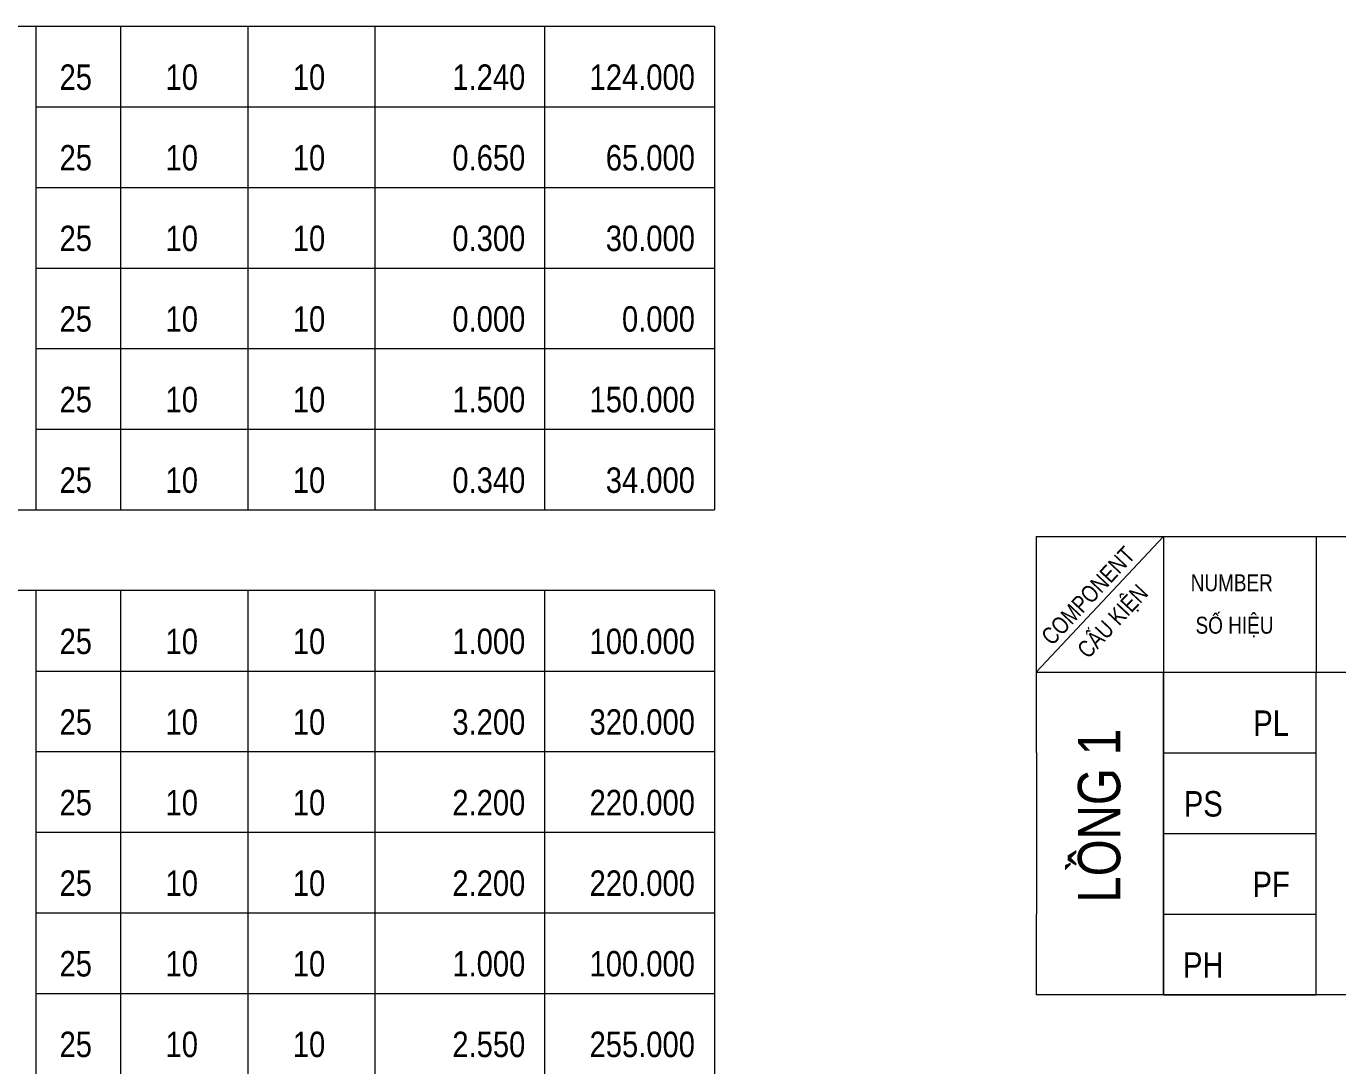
# Model space of a CAD drawing. Header units: millimetres. Extents: x 925681 to 1410834, y 71669 to 296428.
# Drawn here: x 1134567 to 1150030, y 245704 to 257956 of the extents above; entities that cross this region are included whole.
import ezdxf
from ezdxf.enums import TextEntityAlignment as Align

# ---------------------------------------------------------------- set-up
doc = ezdxf.new("R2010")
doc.units = ezdxf.units.MM
doc.header["$LTSCALE"] = 100
for name, color, linetype, lineweight in [('Ap0001_Statistic', 161, 'Continuous', 15), ('Ap0203_T', 243, 'Continuous', 35), ('Ap0310_PSS', 130, 'Continuous', 18), ('Ap0311_H', 8, 'Continuous', 15), ('Ap0315_FL', 145, 'Continuous', 13)]:
    doc.layers.add(name, color=color, linetype=linetype, lineweight=lineweight)
doc.styles.add('Ap_Vni-helve', font='', dxfattribs={"width": 0.8, "height": 1})
doc.styles.add('RomanS', font='1.shx')
doc.styles.add('VN', font='')
doc.styles.get('Ap_Vni-helve').set_extended_font_data('VNI-Helve')
doc.styles.get('VN').set_extended_font_data('VNI-Helve-Condense')

# ---------------------------------------------------------------- blocks, each defined once
blk = doc.blocks.new('*U1002')
at = {"layer": 'Ap0310_PSS'}
for p, q in [((9500, -950), (9500, 0)), ((10500, -950), (10500, 0)), ((12000, -950), (12000, 0)), ((13500, -950), (13500, 0)), ((15500, -950), (15500, 0)), ((17500, 0), (17500, -950))]:
    blk.add_line(p, q, dxfattribs=at)
at = {"layer": 'Ap0311_H'}
blk.add_line((9500, -950), (17500, -950), dxfattribs=at)
at = {"style": 'RomanS'}
blk.add_attdef('M', text='', height=200, dxfattribs=at).set_placement((4618, -425), align=Align.RIGHT)
at = {"style": 'VN'}
blk.add_attdef('SHT', text='', height=300, dxfattribs=at).set_placement((1968, -750), align=Align.CENTER)
at = {"style": 'RomanS'}
blk.add_attdef('D1', (4868, -600), '', height=200, dxfattribs=at)
at = {"style": 'VN', "flags": 8}
for tag, p in [('PHI', (9968, -750)), ('SOTHANH', (11218, -750)), ('TST', (12718, -750))]:
    blk.add_attdef(tag, text='', height=300, dxfattribs=at).set_placement(p, align=Align.CENTER)
for tag, p in [('L', (15268, -750)), ('LTONG', (17268, -750))]:
    blk.add_attdef(tag, text='', height=300, dxfattribs=at).set_placement(p, align=Align.RIGHT)
blk = doc.blocks.new('*U999')
at = {"layer": 'Ap0310_PSS'}
for p, q in [((9500, -950), (9500, 0)), ((10500, -950), (10500, 0)), ((12000, -950), (12000, 0)), ((13500, -950), (13500, 0)), ((15500, -950), (15500, 0)), ((17500, 0), (17500, -950))]:
    blk.add_line(p, q, dxfattribs=at)
at = {"layer": 'Ap0311_H'}
blk.add_line((9500, -950), (17500, -950), dxfattribs=at)
at = {"style": 'RomanS'}
blk.add_attdef('M', text='', height=200, dxfattribs=at).set_placement((4163, -285), align=Align.RIGHT)
blk.add_attdef('D1', text='', height=200, dxfattribs=at).set_placement((4741, -158), align=Align.MIDDLE)
at = {"style": 'VN'}
blk.add_attdef('SHT', text='', height=300, dxfattribs=at).set_placement((1968, -750), align=Align.CENTER)
at = {"style": 'VN', "flags": 8}
for tag, p in [('PHI', (9968, -750)), ('SOTHANH', (11218, -750)), ('TST', (12718, -750))]:
    blk.add_attdef(tag, text='', height=300, dxfattribs=at).set_placement(p, align=Align.CENTER)
for tag, p in [('L', (15268, -750)), ('LTONG', (17268, -750))]:
    blk.add_attdef(tag, text='', height=300, dxfattribs=at).set_placement(p, align=Align.RIGHT)
at = {"style": 'RomanS', "flags": 1}
blk.add_attdef('F2', text='', height=200, rotation=90, dxfattribs=at).set_placement((4099, -714), align=Align.MIDDLE)
at = {"style": 'RomanS'}
blk.add_attdef('D2', text='', height=200, rotation=90, dxfattribs=at).set_placement((5391, -700), align=Align.MIDDLE)
blk = doc.blocks.new('*U1010')
at = {"layer": 'Ap0310_PSS'}
for p, q in [((9500, -950), (9500, 0)), ((10500, -950), (10500, 0)), ((12000, -950), (12000, 0)), ((13500, -950), (13500, 0)), ((15500, -950), (15500, 0)), ((17500, 0), (17500, -950))]:
    blk.add_line(p, q, dxfattribs=at)
at = {"layer": 'Ap0311_H'}
blk.add_line((9500, -950), (17500, -950), dxfattribs=at)
at = {"style": 'RomanS'}
for tag, p in [('D3', (8050, -81)), ('D1', (6929, -869)), ('D5', (8999, -869))]:
    blk.add_attdef(tag, text='', height=200, dxfattribs=at).set_placement(p, align=Align.MIDDLE)
for tag, rotation, p in [('D2', 58.1858, (7132, -386)), ('D4', 301.8142, (8776, -408))]:
    blk.add_attdef(tag, text='', height=200, rotation=rotation, dxfattribs=at).set_placement(p, align=Align.MIDDLE)
at = {"style": 'VN'}
blk.add_attdef('SHT', text='', height=300, dxfattribs=at).set_placement((2768, -750), align=Align.CENTER)
at = {"style": 'VN', "flags": 8}
for tag, p in [('PHI', (9968, -750)), ('SOTHANH', (11218, -750)), ('TST', (12718, -750))]:
    blk.add_attdef(tag, text='', height=300, dxfattribs=at).set_placement(p, align=Align.CENTER)
for tag, p in [('L', (15268, -750)), ('LTONG', (17268, -750))]:
    blk.add_attdef(tag, text='', height=300, dxfattribs=at).set_placement(p, align=Align.RIGHT)
blk = doc.blocks.new('*U1011')
at = {"layer": 'Ap0310_PSS'}
for p, q in [((9500, -950), (9500, 0)), ((10500, -950), (10500, 0)), ((12000, -950), (12000, 0)), ((13500, -950), (13500, 0)), ((15500, -950), (15500, 0)), ((17500, 0), (17500, -950))]:
    blk.add_line(p, q, dxfattribs=at)
at = {"layer": 'Ap0311_H'}
blk.add_line((9500, -950), (17500, -950), dxfattribs=at)
at = {"style": 'RomanS'}
for tag, p in [('D5', (5849, -89)), ('D1', (3822, -139)), ('D3', (4700, -861))]:
    blk.add_attdef(tag, text='', height=200, dxfattribs=at).set_placement(p, align=Align.MIDDLE)
for tag, rotation, p in [('D2', 301.8142, (4256, -398)), ('D4', 58.1858, (5305, -416))]:
    blk.add_attdef(tag, text='', height=200, rotation=rotation, dxfattribs=at).set_placement(p, align=Align.MIDDLE)
at = {"style": 'VN'}
blk.add_attdef('SHT', text='', height=300, dxfattribs=at).set_placement((1968, -750), align=Align.CENTER)
at = {"style": 'VN', "flags": 8}
for tag, p in [('PHI', (9968, -750)), ('SOTHANH', (11218, -750)), ('TST', (12718, -750))]:
    blk.add_attdef(tag, text='', height=300, dxfattribs=at).set_placement(p, align=Align.CENTER)
for tag, p in [('L', (15268, -750)), ('LTONG', (17268, -750))]:
    blk.add_attdef(tag, text='', height=300, dxfattribs=at).set_placement(p, align=Align.RIGHT)
blk = doc.blocks.new('*U1001')
at = {"layer": 'Ap0310_PSS'}
for p, q in [((9500, -950), (9500, 0)), ((10500, -950), (10500, 0)), ((12000, -950), (12000, 0)), ((13500, -950), (13500, 0)), ((15500, -950), (15500, 0)), ((17500, 0), (17500, -950))]:
    blk.add_line(p, q, dxfattribs=at)
at = {"layer": 'Ap0311_H'}
blk.add_line((9500, -950), (17500, -950), dxfattribs=at)
at = {"style": 'RomanS'}
blk.add_attdef('M', text='', height=200, dxfattribs=at).set_placement((7464, -300), align=Align.RIGHT)
at = {"style": 'RomanS', "flags": 1}
blk.add_attdef('F1', text='', height=200, dxfattribs=at).set_placement((7891, -202), align=Align.MIDDLE)
at = {"style": 'VN'}
blk.add_attdef('SHT', text='', height=300, dxfattribs=at).set_placement((2768, -750), align=Align.CENTER)
at = {"style": 'RomanS'}
blk.add_attdef('D2', text='', height=200, rotation=90, dxfattribs=at).set_placement((8541, -586), align=Align.MIDDLE)
at = {"style": 'VN', "flags": 8}
for tag, p in [('PHI', (9968, -750)), ('SOTHANH', (11218, -750)), ('TST', (12718, -750))]:
    blk.add_attdef(tag, text='', height=300, dxfattribs=at).set_placement(p, align=Align.CENTER)
for tag, p in [('L', (15268, -750)), ('LTONG', (17268, -750))]:
    blk.add_attdef(tag, text='', height=300, dxfattribs=at).set_placement(p, align=Align.RIGHT)
at = {"style": 'RomanS'}
blk.add_attdef('D1', text='', height=200, dxfattribs=at).set_placement((7891, -1001), align=Align.MIDDLE)
blk = doc.blocks.new('*U1007')
at = {"layer": 'Ap0310_PSS'}
for p, q in [((9500, -950), (9500, 0)), ((10500, -950), (10500, 0)), ((12000, -950), (12000, 0)), ((13500, -950), (13500, 0)), ((15500, -950), (15500, 0)), ((17500, 0), (17500, -950))]:
    blk.add_line(p, q, dxfattribs=at)
at = {"layer": 'Ap0311_H'}
blk.add_line((9500, -950), (17500, -950), dxfattribs=at)
at = {"style": 'RomanS'}
for tag, rotation, p in [('D3', 24.2277, (8523, -376)), ('D1', 90, (6572, -779))]:
    blk.add_attdef(tag, text='', height=200, rotation=rotation, dxfattribs=at).set_placement(p, align=Align.MIDDLE)
at = {"style": 'VN'}
blk.add_attdef('SHT', text='', height=300, dxfattribs=at).set_placement((2768, -750), align=Align.CENTER)
at = {"style": 'RomanS'}
blk.add_attdef('D2', text='', height=200, dxfattribs=at).set_placement((7631, -550), align=Align.MIDDLE)
at = {"style": 'VN', "flags": 8}
for tag, p in [('PHI', (9968, -750)), ('SOTHANH', (11218, -750)), ('TST', (12718, -750))]:
    blk.add_attdef(tag, text='', height=300, dxfattribs=at).set_placement(p, align=Align.CENTER)
for tag, p in [('L', (15268, -750)), ('LTONG', (17268, -750))]:
    blk.add_attdef(tag, text='', height=300, dxfattribs=at).set_placement(p, align=Align.RIGHT)
blk = doc.blocks.new('*U1003')
at = {"layer": 'Ap0310_PSS'}
for p, q in [((9500, -950), (9500, 0)), ((10500, -950), (10500, 0)), ((12000, -950), (12000, 0)), ((13500, -950), (13500, 0)), ((15500, -950), (15500, 0)), ((17500, 0), (17500, -950))]:
    blk.add_line(p, q, dxfattribs=at)
at = {"layer": 'Ap0311_H'}
blk.add_line((9500, -950), (17500, -950), dxfattribs=at)
at = {"style": 'RomanS'}
blk.add_attdef('D1', text='', height=200, rotation=30, dxfattribs=at).set_placement((8450, -57), align=Align.MIDDLE)
blk.add_attdef('M', (7308, -422), '', height=200, dxfattribs=at)
at = {"style": 'VN'}
blk.add_attdef('SHT', text='', height=300, dxfattribs=at).set_placement((2768, -750), align=Align.CENTER)
at = {"style": 'VN', "flags": 8}
for tag, p in [('PHI', (9968, -750)), ('SOTHANH', (11218, -750)), ('TST', (12718, -750))]:
    blk.add_attdef(tag, text='', height=300, dxfattribs=at).set_placement(p, align=Align.CENTER)
for tag, p in [('L', (15268, -750)), ('LTONG', (17268, -750))]:
    blk.add_attdef(tag, text='', height=300, dxfattribs=at).set_placement(p, align=Align.RIGHT)
at = {"style": 'RomanS', "flags": 1}
blk.add_attdef('R1', (7886, -682), '', height=200, dxfattribs=at)
blk = doc.blocks.new('*U1009')
at = {"layer": 'Ap0310_PSS'}
for p, q in [((9500, -950), (9500, 0)), ((10500, -950), (10500, 0)), ((12000, -950), (12000, 0)), ((13500, -950), (13500, 0)), ((15500, -950), (15500, 0)), ((17500, 0), (17500, -950))]:
    blk.add_line(p, q, dxfattribs=at)
at = {"layer": 'Ap0311_H'}
blk.add_line((9500, -950), (17500, -950), dxfattribs=at)
at = {"style": 'RomanS'}
blk.add_attdef('D2', text='', height=200, rotation=19.7989, dxfattribs=at).set_placement((4594, -398), align=Align.MIDDLE)
for tag, p in [('D3', (5703, -392)), ('D1', (3838, -555))]:
    blk.add_attdef(tag, text='', height=200, dxfattribs=at).set_placement(p, align=Align.MIDDLE)
at = {"style": 'VN'}
blk.add_attdef('SHT', text='', height=300, dxfattribs=at).set_placement((1968, -750), align=Align.CENTER)
at = {"style": 'VN', "flags": 8}
for tag, p in [('PHI', (9968, -750)), ('SOTHANH', (11218, -750)), ('TST', (12718, -750))]:
    blk.add_attdef(tag, text='', height=300, dxfattribs=at).set_placement(p, align=Align.CENTER)
for tag, p in [('L', (15268, -750)), ('LTONG', (17268, -750))]:
    blk.add_attdef(tag, text='', height=300, dxfattribs=at).set_placement(p, align=Align.RIGHT)
blk = doc.blocks.new('*U1012')
at = {"layer": 'Ap0310_PSS'}
for p, q in [((9500, -950), (9500, 0)), ((10500, -950), (10500, 0)), ((12000, -950), (12000, 0)), ((13500, -950), (13500, 0)), ((15500, -950), (15500, 0)), ((17500, 0), (17500, -950))]:
    blk.add_line(p, q, dxfattribs=at)
at = {"layer": 'Ap0311_H'}
blk.add_line((9500, -950), (17500, -950), dxfattribs=at)
at = {"style": 'RomanS'}
for tag, p in [('D1', (6874, -89)), ('D5', (8842, -89)), ('D3', (7893, -861))]:
    blk.add_attdef(tag, text='', height=200, dxfattribs=at).set_placement(p, align=Align.MIDDLE)
for tag, p in [('D2', (7377, -379)), ('D4', (8500, -375))]:
    blk.add_attdef(tag, text='', height=200, rotation=90, dxfattribs=at).set_placement(p, align=Align.MIDDLE)
at = {"style": 'VN'}
blk.add_attdef('SHT', text='', height=300, dxfattribs=at).set_placement((2768, -750), align=Align.CENTER)
at = {"style": 'VN', "flags": 8}
for tag, p in [('PHI', (9968, -750)), ('SOTHANH', (11218, -750)), ('TST', (12718, -750))]:
    blk.add_attdef(tag, text='', height=300, dxfattribs=at).set_placement(p, align=Align.CENTER)
for tag, p in [('L', (15268, -750)), ('LTONG', (17268, -750))]:
    blk.add_attdef(tag, text='', height=300, dxfattribs=at).set_placement(p, align=Align.RIGHT)
blk = doc.blocks.new('*U1013')
at = {"layer": 'Ap0310_PSS'}
for p, q in [((9500, -950), (9500, 0)), ((10500, -950), (10500, 0)), ((12000, -950), (12000, 0)), ((13500, -950), (13500, 0)), ((15500, -950), (15500, 0)), ((17500, 0), (17500, -950))]:
    blk.add_line(p, q, dxfattribs=at)
at = {"style": 'RomanS'}
for tag, p in [('D3', (5593, -72)), ('D1', (3910, -538))]:
    blk.add_attdef(tag, text='', height=200, dxfattribs=at).set_placement(p, align=Align.MIDDLE)
at = {"style": 'VN'}
blk.add_attdef('SHT', text='', height=300, dxfattribs=at).set_placement((1968, -750), align=Align.CENTER)
at = {"style": 'RomanS'}
blk.add_attdef('D2', text='', height=200, rotation=90, dxfattribs=at).set_placement((4877, -470), align=Align.MIDDLE)
at = {"style": 'VN', "flags": 8}
for tag, p in [('PHI', (9968, -750)), ('SOTHANH', (11218, -750)), ('TST', (12718, -750))]:
    blk.add_attdef(tag, text='', height=300, dxfattribs=at).set_placement(p, align=Align.CENTER)
for tag, p in [('L', (15268, -750)), ('LTONG', (17268, -750))]:
    blk.add_attdef(tag, text='', height=300, dxfattribs=at).set_placement(p, align=Align.RIGHT)
blk = doc.blocks.new('*U1004')
at = {"layer": 'Ap0310_PSS'}
for p, q in [((9500, -950), (9500, 0)), ((10500, -950), (10500, 0)), ((12000, -950), (12000, 0)), ((13500, -950), (13500, 0)), ((15500, -950), (15500, 0)), ((17500, 0), (17500, -950))]:
    blk.add_line(p, q, dxfattribs=at)
at = {"layer": 'Ap0311_H'}
blk.add_line((9500, -950), (17500, -950), dxfattribs=at)
at = {"style": 'VN'}
blk.add_attdef('SHT', text='', height=300, dxfattribs=at).set_placement((1968, -750), align=Align.CENTER)
at = {"style": 'RomanS'}
blk.add_attdef('D2', text='', height=200, rotation=90, dxfattribs=at).set_placement((5391, -503), align=Align.MIDDLE)
at = {"style": 'VN', "flags": 8}
for tag, p in [('PHI', (9968, -750)), ('SOTHANH', (11218, -750)), ('TST', (12718, -750))]:
    blk.add_attdef(tag, text='', height=300, dxfattribs=at).set_placement(p, align=Align.CENTER)
for tag, p in [('L', (15268, -750)), ('LTONG', (17268, -750))]:
    blk.add_attdef(tag, text='', height=300, dxfattribs=at).set_placement(p, align=Align.RIGHT)
at = {"style": 'RomanS'}
blk.add_attdef('D1', text='', height=200, dxfattribs=at).set_placement((4504, -626), align=Align.MIDDLE)
blk = doc.blocks.new('*U49')
at = {"layer": 'Ap0310_PSS'}
for p, q in [((-4743, 600), (-4743, -350)), ((-3243, -350), (-3243, 600)), ((-3243, 600), (-3243, -350)), ((-1443, -350), (-1443, 600))]:
    blk.add_line(p, q, dxfattribs=at)
at = {"layer": 'Ap0311_H'}
blk.add_line((-3243, -350), (-1443, -350), dxfattribs=at)
at = {"style": 'RomanS'}
blk.add_attdef('D1', text='', height=150, rotation=30, dxfattribs=at).set_placement((391, 343), align=Align.MIDDLE)
blk.add_attdef('M', (-442, 29), '', height=150, dxfattribs=at)
at = {"style": 'VN'}
blk.add_attdef('SHT', text='', height=300, dxfattribs=at).set_placement((-2775, -150), align=Align.CENTER)
for tag, flags, p in [('PHIA', 1, (1925, -150)), ('PHI', 8, (5225, -150)), ('SOTHANH', 8, (6475, -150)), ('TST', 8, (7975, -150))]:
    blk.add_attdef(tag, text='', height=300, dxfattribs=dict(at, flags=flags)).set_placement(p, align=Align.CENTER)
at = {"style": 'VN', "flags": 8}
for tag, p in [('L', (10225, -150)), ('LTONG', (12225, -150))]:
    blk.add_attdef(tag, text='', height=300, dxfattribs=at).set_placement(p, align=Align.RIGHT)
at = {"style": 'RomanS', "flags": 1}
for tag, p in [('M2', (-431, -170)), ('R1', (70, -158))]:
    blk.add_attdef(tag, p, '', height=150, dxfattribs=at)
blk = doc.blocks.new('TENTANG')
at = {"layer": 'Ap0001_Statistic', "color": 2, "style": 'Ap_Vni-helve', "width": 0.8, "flags": 8}
blk.add_attdef('TEXTCOLUMN', text='', height=500, rotation=90, dxfattribs=at).set_placement((1365, -1106), align=Align.CENTER)
blk = doc.blocks.new('*U974')
at = {"layer": 'Ap0310_PSS'}
for p, q in [((0, 0), (0, -950)), ((1500, -950), (1500, 0)), ((1500, 0), (1500, -950)), ((3300, -950), (3300, 0))]:
    blk.add_line(p, q, dxfattribs=at)
at = {"layer": 'Ap0311_H'}
blk.add_line((1500, -950), (3300, -950), dxfattribs=at)
at = {"style": 'VN'}
blk.add_attdef('SHT', text='', height=300, dxfattribs=at).set_placement((2768, -750), align=Align.CENTER)
at = {"style": 'RomanS', "flags": 8}
blk.add_attdef('D1', text='', height=200, rotation=360, dxfattribs=at).set_placement((7877, -545), align=Align.MIDDLE)
at = {"style": 'VN', "flags": 8}
for tag, p in [('PHI', (9968, -750)), ('SOTHANH', (11218, -750)), ('TST', (12718, -750))]:
    blk.add_attdef(tag, text='', height=300, dxfattribs=at).set_placement(p, align=Align.CENTER)
for tag, p in [('L', (15268, -750)), ('LTONG', (17268, -750))]:
    blk.add_attdef(tag, text='', height=300, dxfattribs=at).set_placement(p, align=Align.RIGHT)
blk = doc.blocks.new('*U50')
at = {"layer": 'Ap0310_PSS'}
for p, q in [((-4743, 600), (-4743, -350)), ((-3243, -350), (-3243, 600)), ((-3243, 600), (-3243, -350)), ((-1443, -350), (-1443, 600))]:
    blk.add_line(p, q, dxfattribs=at)
at = {"layer": 'Ap0311_H'}
blk.add_line((-3243, -350), (-1443, -350), dxfattribs=at)
at = {"style": 'RomanS'}
blk.add_attdef('D1', text='', height=150, rotation=30, dxfattribs=at).set_placement((3541, 343), align=Align.MIDDLE)
blk.add_attdef('M', (2708, 29), '', height=150, dxfattribs=at)
at = {"style": 'VN'}
blk.add_attdef('SHT', text='', height=300, dxfattribs=at).set_placement((-1975, -150), align=Align.CENTER)
for tag, flags, p in [('PHIA', 1, (1925, -150)), ('PHI', 8, (5225, -150)), ('SOTHANH', 8, (6475, -150)), ('TST', 8, (7975, -150))]:
    blk.add_attdef(tag, text='', height=300, dxfattribs=dict(at, flags=flags)).set_placement(p, align=Align.CENTER)
at = {"style": 'VN', "flags": 8}
for tag, p in [('L', (10225, -150)), ('LTONG', (12225, -150))]:
    blk.add_attdef(tag, text='', height=300, dxfattribs=at).set_placement(p, align=Align.RIGHT)
at = {"style": 'RomanS', "flags": 1}
for tag, p in [('M2', (2719, -170)), ('R1', (3220, -158))]:
    blk.add_attdef(tag, p, '', height=150, dxfattribs=at)
blk = doc.blocks.new('*U975')
at = {"layer": 'Ap0310_PSS'}
for p, q in [((0, 0), (0, -950)), ((1500, -950), (1500, 0)), ((1500, 0), (1500, -950)), ((3300, -950), (3300, 0))]:
    blk.add_line(p, q, dxfattribs=at)
at = {"layer": 'Ap0311_H'}
blk.add_line((1500, -950), (3300, -950), dxfattribs=at)
at = {"style": 'VN'}
blk.add_attdef('SHT', text='', height=300, dxfattribs=at).set_placement((1968, -750), align=Align.CENTER)
at = {"style": 'RomanS', "flags": 8}
blk.add_attdef('D1', text='', height=200, rotation=360, dxfattribs=at).set_placement((4727, -545), align=Align.MIDDLE)
at = {"style": 'VN', "flags": 8}
for tag, p in [('PHI', (9968, -750)), ('SOTHANH', (11218, -750)), ('TST', (12718, -750))]:
    blk.add_attdef(tag, text='', height=300, dxfattribs=at).set_placement(p, align=Align.CENTER)
for tag, p in [('L', (15268, -750)), ('LTONG', (17268, -750))]:
    blk.add_attdef(tag, text='', height=300, dxfattribs=at).set_placement(p, align=Align.RIGHT)
blk = doc.blocks.new('COC')
at = {"layer": 'Ap0310_PSS'}
for p, q in [((0, 1600), (17500, 1600)), ((0, 1600), (0, 0)), ((1500, 1600), (1500, 0)), ((3300, 1600), (3300, 0)), ((0, 0), (17500, 0))]:
    blk.add_line(p, q, dxfattribs=at)
at = {"layer": 'Ap0315_FL'}
blk.add_line((1500, 1600), (0, 0), dxfattribs=at)
at = {"layer": 'Ap0203_T', "style": 'Ap_Vni-helve', "width": 0.8}
for s, p in [('COMPONENT', (186, 305)), ('CAÁU KIEÄN', (610, 149))]:
    blk.add_text(s, height=200, rotation=46.8476, dxfattribs=at).set_placement(p)
for s, p in [('NUMBER', (1820, 955)), ('SOÁ HIEÄU', (1877, 455))]:
    blk.add_text(s, height=200, dxfattribs=at).set_placement(p)
blk = doc.blocks.new('*U1005')
at = {"layer": 'Ap0310_PSS'}
for p, q in [((9500, -950), (9500, 0)), ((10500, -950), (10500, 0)), ((12000, -950), (12000, 0)), ((13500, -950), (13500, 0)), ((15500, -950), (15500, 0)), ((17500, 0), (17500, -950))]:
    blk.add_line(p, q, dxfattribs=at)
at = {"layer": 'Ap0311_H'}
blk.add_line((9500, -950), (17500, -950), dxfattribs=at)
at = {"style": 'RomanS'}
for tag, p in [('M', (7987, -135)), ('D2', (7953, -726))]:
    blk.add_attdef(tag, text='', height=200, dxfattribs=at).set_placement(p, align=Align.MIDDLE)
at = {"style": 'VN'}
blk.add_attdef('SHT', text='', height=300, dxfattribs=at).set_placement((2768, -750), align=Align.CENTER)
for tag, flags, p in [('PHIA', 1, (6668, -750)), ('PHI', 8, (9968, -750)), ('SOTHANH', 8, (11218, -750)), ('TST', 8, (12718, -750))]:
    blk.add_attdef(tag, text='', height=300, dxfattribs=dict(at, flags=flags)).set_placement(p, align=Align.CENTER)
at = {"style": 'RomanS'}
blk.add_attdef('D1', text='', height=200, rotation=90, dxfattribs=at).set_placement((7445, -569), align=Align.MIDDLE)
at = {"style": 'VN', "flags": 8}
for tag, p in [('L', (15268, -750)), ('LTONG', (17268, -750))]:
    blk.add_attdef(tag, text='', height=300, dxfattribs=at).set_placement(p, align=Align.RIGHT)

msp = doc.modelspace()

# ---------------------------------------------------------------- linework, layer by layer
at = {"layer": 'Ap0310_PSS'}
for p, q in [((1125182.5, 257956), (1142682.5, 257956)), ((1125182.5, 252256), (1142682.5, 252256)), ((1142682.5, 251306), (1125182.5, 251306)), ((1163975.7, 246541.4), (1146475.7, 246541.4))]:
    msp.add_line(p, q, dxfattribs=at)

# ---------------------------------------------------------------- block references
at = {"color": 3, "lineweight": 80}
ref = msp.add_blockref('TENTANG', (1146100.6, 249757.1), dxfattribs=at)
ref.add_attrib('TEXTCOLUMN', 'LOÀNG 1', dxfattribs={"layer": 'Ap0001_Statistic', "color": 2, "height": 500, "rotation": 90, "style": 'Ap_Vni-helve', "width": 0.8}).set_placement((1147465.9, 248651.3), align=Align.CENTER)
at = {"layer": 'Ap0001_Statistic', "color": 3, "lineweight": 80}
ref = msp.add_blockref('*U999', (1125182.5, 257956), dxfattribs=at)
ref.add_attrib('SOTHANH', '10', dxfattribs={"layer": '0', "height": 300, "style": 'VN'}).set_placement((1136401, 257206), align=Align.CENTER)
ref.add_attrib('PHI', '25', dxfattribs={"layer": '0', "height": 300, "style": 'VN'}).set_placement((1135151, 257206), align=Align.CENTER)
ref.add_attrib('TST', '10', dxfattribs={"layer": '0', "height": 300, "style": 'VN'}).set_placement((1137901, 257206), align=Align.CENTER)
ref.add_attrib('L', '1.240', dxfattribs={"layer": '0', "height": 300, "style": 'VN'}).set_placement((1140451, 257206), align=Align.RIGHT)
ref.add_attrib('LTONG', '124.000', dxfattribs={"layer": '0', "height": 300, "style": 'VN'}).set_placement((1142451, 257206), align=Align.RIGHT)
ref = msp.add_blockref('*U1001', (1125182.5, 257006), dxfattribs=at)
ref.add_attrib('SOTHANH', '10', dxfattribs={"layer": '0', "height": 300, "style": 'VN', "flags": 8}).set_placement((1136401, 256256), align=Align.CENTER)
ref.add_attrib('PHI', '25', dxfattribs={"layer": '0', "height": 300, "style": 'VN', "flags": 8}).set_placement((1135151, 256256), align=Align.CENTER)
ref.add_attrib('TST', '10', dxfattribs={"layer": '0', "height": 300, "style": 'VN', "flags": 8}).set_placement((1137901, 256256), align=Align.CENTER)
ref.add_attrib('L', '0.650', dxfattribs={"layer": '0', "height": 300, "style": 'VN', "flags": 8}).set_placement((1140451, 256256), align=Align.RIGHT)
ref.add_attrib('LTONG', '65.000', dxfattribs={"layer": '0', "height": 300, "style": 'VN', "flags": 8}).set_placement((1142451, 256256), align=Align.RIGHT)
ref = msp.add_blockref('*U1002', (1125182.5, 256056), dxfattribs=at)
ref.add_attrib('SOTHANH', '10', dxfattribs={"layer": '0', "height": 300, "style": 'VN', "flags": 8}).set_placement((1136401, 255306), align=Align.CENTER)
ref.add_attrib('PHI', '25', dxfattribs={"layer": '0', "height": 300, "style": 'VN', "flags": 8}).set_placement((1135151, 255306), align=Align.CENTER)
ref.add_attrib('TST', '10', dxfattribs={"layer": '0', "height": 300, "style": 'VN', "flags": 8}).set_placement((1137901, 255306), align=Align.CENTER)
ref.add_attrib('L', '0.300', dxfattribs={"layer": '0', "height": 300, "style": 'VN', "flags": 8}).set_placement((1140451, 255306), align=Align.RIGHT)
ref.add_attrib('LTONG', '30.000', dxfattribs={"layer": '0', "height": 300, "style": 'VN', "flags": 8}).set_placement((1142451, 255306), align=Align.RIGHT)
at = {"layer": 'Ap0001_Statistic'}
ref = msp.add_blockref('*U1003', (1125182.5, 255106), dxfattribs=at)
ref.add_attrib('SOTHANH', '10', dxfattribs={"layer": '0', "height": 300, "style": 'VN', "flags": 8}).set_placement((1136401, 254356), align=Align.CENTER)
ref.add_attrib('PHI', '25', dxfattribs={"layer": '0', "height": 300, "style": 'VN', "flags": 8}).set_placement((1135151, 254356), align=Align.CENTER)
ref.add_attrib('TST', '10', dxfattribs={"layer": '0', "height": 300, "style": 'VN', "flags": 8}).set_placement((1137901, 254356), align=Align.CENTER)
ref.add_attrib('L', '0.000', dxfattribs={"layer": '0', "height": 300, "style": 'VN', "flags": 8}).set_placement((1140451, 254356), align=Align.RIGHT)
ref.add_attrib('LTONG', '0.000', dxfattribs={"layer": '0', "height": 300, "style": 'VN', "flags": 8}).set_placement((1142451, 254356), align=Align.RIGHT)
at = {"layer": 'Ap0001_Statistic', "color": 3, "lineweight": 80}
ref = msp.add_blockref('*U1004', (1125182.5, 254156), dxfattribs=at)
ref.add_attrib('SOTHANH', '10', dxfattribs={"layer": '0', "height": 300, "style": 'VN', "flags": 8}).set_placement((1136401, 253406), align=Align.CENTER)
ref.add_attrib('PHI', '25', dxfattribs={"layer": '0', "height": 300, "style": 'VN', "flags": 8}).set_placement((1135151, 253406), align=Align.CENTER)
ref.add_attrib('TST', '10', dxfattribs={"layer": '0', "height": 300, "style": 'VN', "flags": 8}).set_placement((1137901, 253406), align=Align.CENTER)
ref.add_attrib('L', '1.500', dxfattribs={"layer": '0', "height": 300, "style": 'VN', "flags": 8}).set_placement((1140451, 253406), align=Align.RIGHT)
ref.add_attrib('LTONG', '150.000', dxfattribs={"layer": '0', "height": 300, "style": 'VN', "flags": 8}).set_placement((1142451, 253406), align=Align.RIGHT)
at = {"layer": 'Ap0001_Statistic'}
ref = msp.add_blockref('*U1005', (1125182.5, 253206), dxfattribs=at)
ref.add_attrib('PHI', '25', dxfattribs={"layer": '0', "height": 300, "style": 'VN', "flags": 8}).set_placement((1135151, 252456), align=Align.CENTER)
ref.add_attrib('SOTHANH', '10', dxfattribs={"layer": '0', "height": 300, "style": 'VN', "flags": 8}).set_placement((1136401, 252456), align=Align.CENTER)
ref.add_attrib('TST', '10', dxfattribs={"layer": '0', "height": 300, "style": 'VN', "flags": 8}).set_placement((1137901, 252456), align=Align.CENTER)
ref.add_attrib('L', '0.340', dxfattribs={"layer": '0', "height": 300, "style": 'VN', "flags": 8}).set_placement((1140451, 252456), align=Align.RIGHT)
ref.add_attrib('LTONG', '34.000', dxfattribs={"layer": '0', "height": 300, "style": 'VN', "flags": 8}).set_placement((1142451, 252456), align=Align.RIGHT)
at = {"layer": 'Ap0001_Statistic', "color": 3, "lineweight": 80}
ref = msp.add_blockref('*U1007', (1125182.5, 251306), dxfattribs=at)
ref.add_attrib('SOTHANH', '10', dxfattribs={"layer": '0', "height": 300, "style": 'VN', "flags": 8}).set_placement((1136401, 250556), align=Align.CENTER)
ref.add_attrib('PHI', '25', dxfattribs={"layer": '0', "height": 300, "style": 'VN', "flags": 8}).set_placement((1135151, 250556), align=Align.CENTER)
ref.add_attrib('TST', '10', dxfattribs={"layer": '0', "height": 300, "style": 'VN', "flags": 8}).set_placement((1137901, 250556), align=Align.CENTER)
ref.add_attrib('L', '1.000', dxfattribs={"layer": '0', "height": 300, "style": 'VN', "flags": 8}).set_placement((1140451, 250556), align=Align.RIGHT)
ref.add_attrib('LTONG', '100.000', dxfattribs={"layer": '0', "height": 300, "style": 'VN', "flags": 8}).set_placement((1142451, 250556), align=Align.RIGHT)
at = {"layer": 'Ap0001_Statistic', "lineweight": 80}
ref = msp.add_blockref('*U1009', (1125182.5, 250356), dxfattribs=at)
ref.add_attrib('SOTHANH', '10', dxfattribs={"layer": '0', "height": 300, "style": 'VN', "flags": 8}).set_placement((1136401, 249606), align=Align.CENTER)
ref.add_attrib('PHI', '25', dxfattribs={"layer": '0', "height": 300, "style": 'VN', "flags": 8}).set_placement((1135151, 249606), align=Align.CENTER)
ref.add_attrib('TST', '10', dxfattribs={"layer": '0', "height": 300, "style": 'VN', "flags": 8}).set_placement((1137901, 249606), align=Align.CENTER)
ref.add_attrib('L', '3.200', dxfattribs={"layer": '0', "height": 300, "style": 'VN', "flags": 8}).set_placement((1140451, 249606), align=Align.RIGHT)
ref.add_attrib('LTONG', '320.000', dxfattribs={"layer": '0', "height": 300, "style": 'VN', "flags": 8}).set_placement((1142451, 249606), align=Align.RIGHT)
ref = msp.add_blockref('*U974', (1146475.7, 250341.4), dxfattribs=at)
ref.add_attrib('SHT', 'PL', dxfattribs={"layer": '0', "height": 300, "style": 'VN'}).set_placement((1149244.2, 249591.4), align=Align.CENTER)
at = {"layer": 'Ap0001_Statistic', "color": 3, "lineweight": 80}
ref = msp.add_blockref('*U1010', (1125182.5, 249406), dxfattribs=at)
ref.add_attrib('SOTHANH', '10', dxfattribs={"layer": '0', "height": 300, "style": 'VN', "flags": 8}).set_placement((1136401, 248656), align=Align.CENTER)
ref.add_attrib('PHI', '25', dxfattribs={"layer": '0', "height": 300, "style": 'VN', "flags": 8}).set_placement((1135151, 248656), align=Align.CENTER)
ref.add_attrib('TST', '10', dxfattribs={"layer": '0', "height": 300, "style": 'VN', "flags": 8}).set_placement((1137901, 248656), align=Align.CENTER)
ref.add_attrib('L', '2.200', dxfattribs={"layer": '0', "height": 300, "style": 'VN', "flags": 8}).set_placement((1140451, 248656), align=Align.RIGHT)
ref.add_attrib('LTONG', '220.000', dxfattribs={"layer": '0', "height": 300, "style": 'VN', "flags": 8}).set_placement((1142451, 248656), align=Align.RIGHT)
at = {"layer": 'Ap0001_Statistic'}
ref = msp.add_blockref('*U49', (1151219.2, 248791.4), dxfattribs=at)
ref.add_attrib('SHT', 'PS', dxfattribs={"layer": '0', "height": 300, "style": 'VN'}).set_placement((1148444.2, 248641.4), align=Align.CENTER)
at = {"layer": 'Ap0001_Statistic', "color": 3, "lineweight": 80}
ref = msp.add_blockref('*U1011', (1125182.5, 248456), dxfattribs=at)
ref.add_attrib('SOTHANH', '10', dxfattribs={"layer": '0', "height": 300, "style": 'VN', "flags": 8}).set_placement((1136401, 247706), align=Align.CENTER)
ref.add_attrib('PHI', '25', dxfattribs={"layer": '0', "height": 300, "style": 'VN', "flags": 8}).set_placement((1135151, 247706), align=Align.CENTER)
ref.add_attrib('TST', '10', dxfattribs={"layer": '0', "height": 300, "style": 'VN', "flags": 8}).set_placement((1137901, 247706), align=Align.CENTER)
ref.add_attrib('L', '2.200', dxfattribs={"layer": '0', "height": 300, "style": 'VN', "flags": 8}).set_placement((1140451, 247706), align=Align.RIGHT)
ref.add_attrib('LTONG', '220.000', dxfattribs={"layer": '0', "height": 300, "style": 'VN', "flags": 8}).set_placement((1142451, 247706), align=Align.RIGHT)
at = {"layer": 'Ap0001_Statistic'}
ref = msp.add_blockref('*U50', (1151219.2, 247841.4), dxfattribs=at)
ref.add_attrib('SHT', 'PF', dxfattribs={"layer": '0', "height": 300, "style": 'VN'}).set_placement((1149244.2, 247691.4), align=Align.CENTER)
ref = msp.add_blockref('*U1012', (1125182.5, 247506), dxfattribs=at)
ref.add_attrib('SOTHANH', '10', dxfattribs={"layer": '0', "height": 300, "style": 'VN', "flags": 8}).set_placement((1136401, 246756), align=Align.CENTER)
ref.add_attrib('PHI', '25', dxfattribs={"layer": '0', "height": 300, "style": 'VN', "flags": 8}).set_placement((1135151, 246756), align=Align.CENTER)
ref.add_attrib('TST', '10', dxfattribs={"layer": '0', "height": 300, "style": 'VN', "flags": 8}).set_placement((1137901, 246756), align=Align.CENTER)
ref.add_attrib('L', '1.000', dxfattribs={"layer": '0', "height": 300, "style": 'VN', "flags": 8}).set_placement((1140451, 246756), align=Align.RIGHT)
ref.add_attrib('LTONG', '100.000', dxfattribs={"layer": '0', "height": 300, "style": 'VN', "flags": 8}).set_placement((1142451, 246756), align=Align.RIGHT)
at = {"layer": 'Ap0001_Statistic', "lineweight": 80}
ref = msp.add_blockref('*U975', (1146475.7, 247491.4), dxfattribs=at)
ref.add_attrib('SHT', 'PH', dxfattribs={"layer": '0', "height": 300, "style": 'VN'}).set_placement((1148444.2, 246741.4), align=Align.CENTER)
at = {"layer": 'Ap0001_Statistic'}
ref = msp.add_blockref('*U1013', (1125182.5, 246556), dxfattribs=at)
ref.add_attrib('SOTHANH', '10', dxfattribs={"layer": '0', "height": 300, "style": 'VN', "flags": 8}).set_placement((1136401, 245806), align=Align.CENTER)
ref.add_attrib('PHI', '25', dxfattribs={"layer": '0', "height": 300, "style": 'VN', "flags": 8}).set_placement((1135151, 245806), align=Align.CENTER)
ref.add_attrib('TST', '10', dxfattribs={"layer": '0', "height": 300, "style": 'VN', "flags": 8}).set_placement((1137901, 245806), align=Align.CENTER)
ref.add_attrib('L', '2.550', dxfattribs={"layer": '0', "height": 300, "style": 'VN', "flags": 8}).set_placement((1140451, 245806), align=Align.RIGHT)
ref.add_attrib('LTONG', '255.000', dxfattribs={"layer": '0', "height": 300, "style": 'VN', "flags": 8}).set_placement((1142451, 245806), align=Align.RIGHT)
at = {"layer": 'Ap0310_PSS'}
msp.add_blockref('COC', (1146475.7, 250341.4), dxfattribs=at)

doc.saveas('drawing.dxf')
